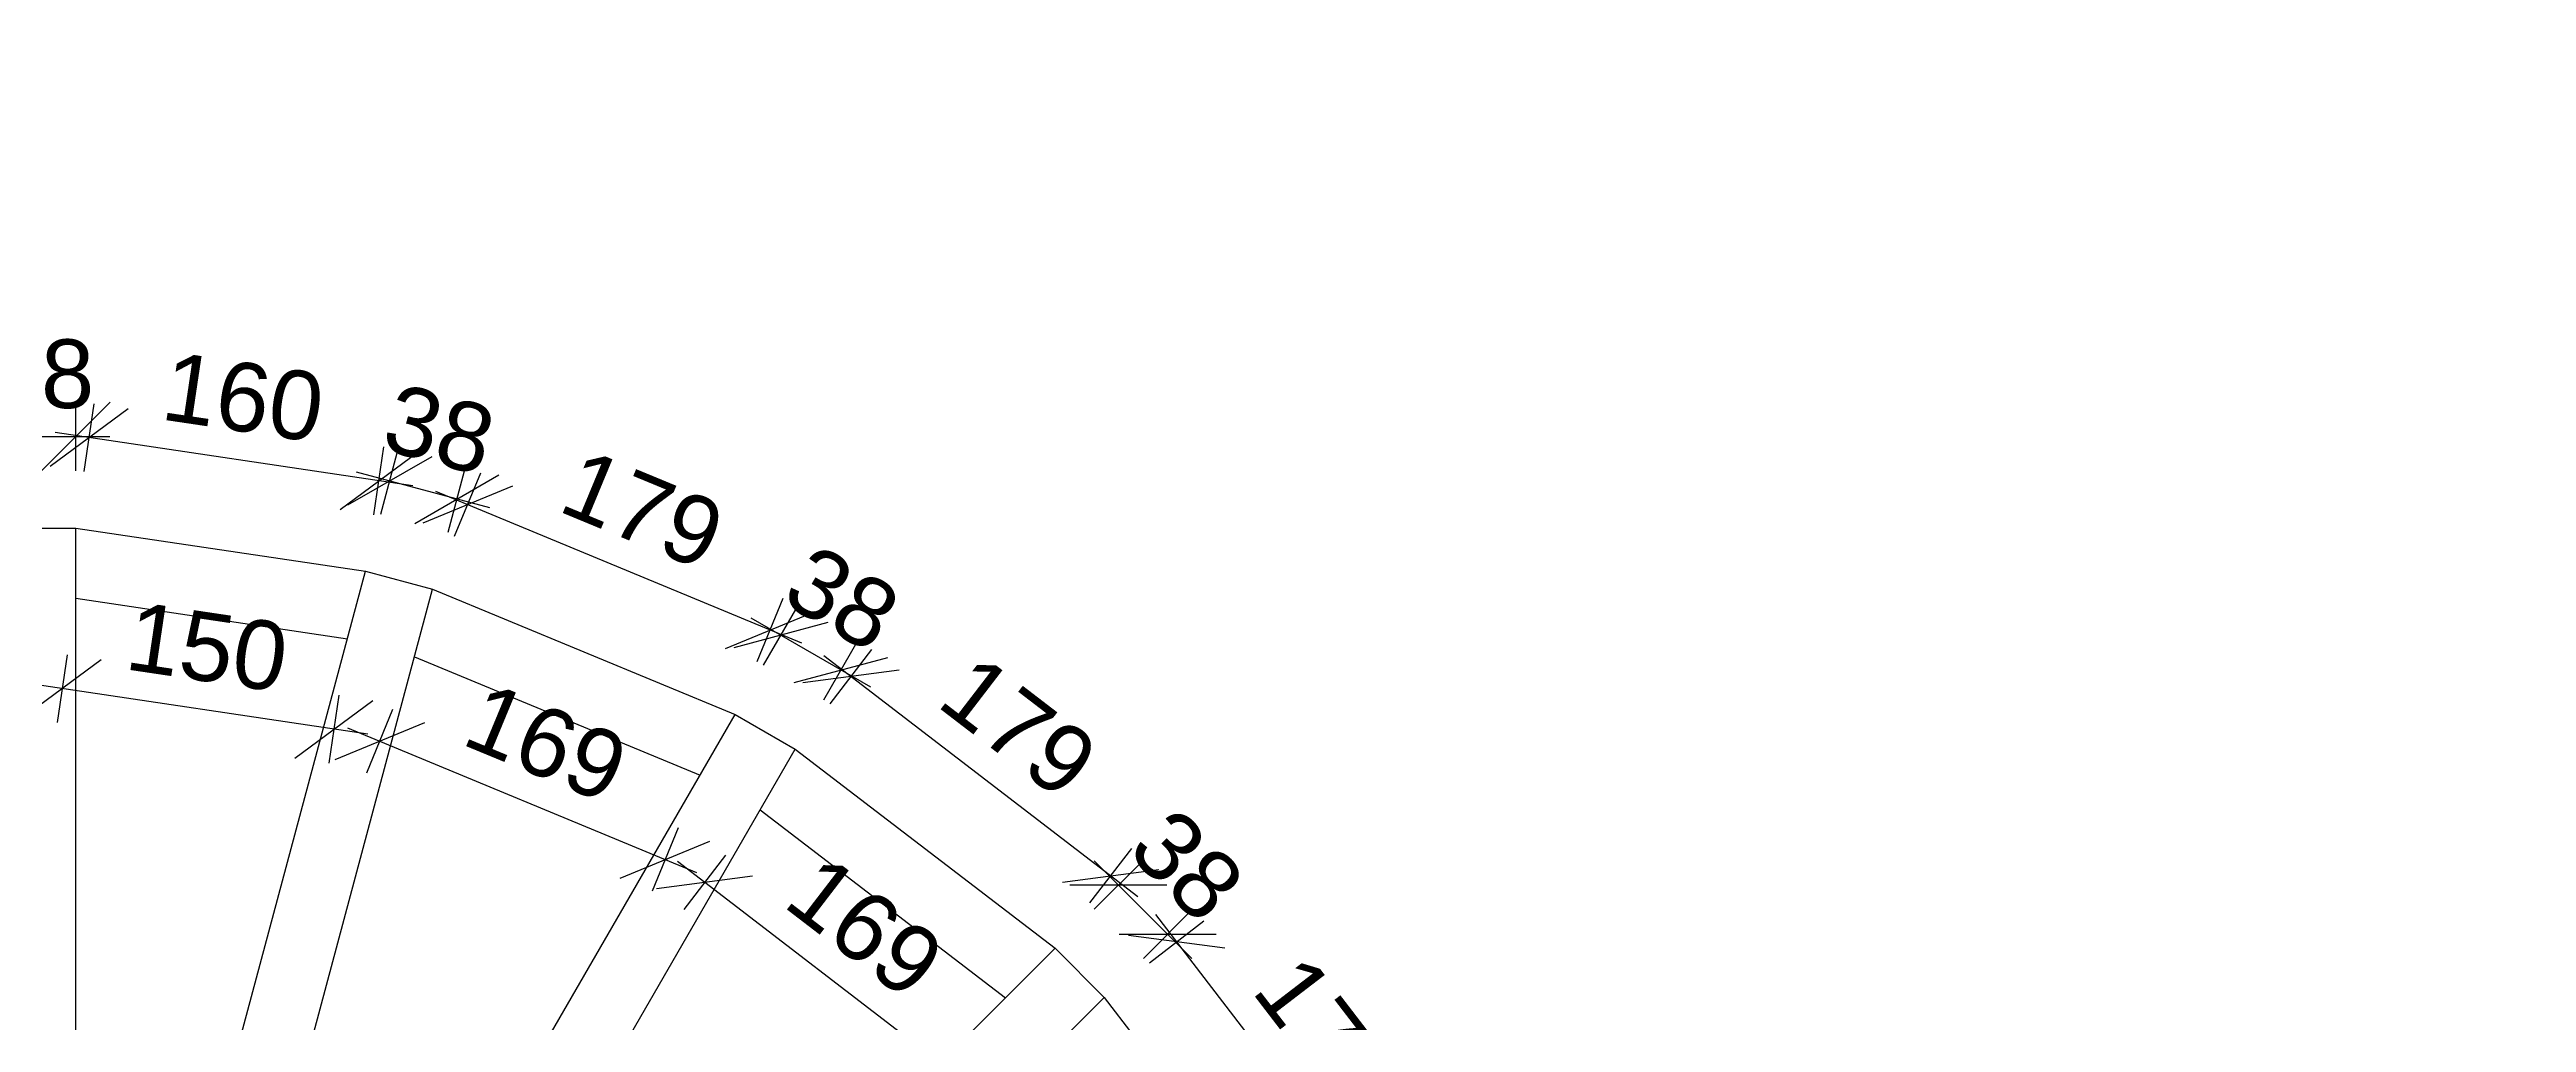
# Model space of a CAD drawing. Header units: millimetres. Extents: x -96270 to 80902, y -48795 to -34727.
# Drawn here: x 61398 to 62752, y -37191 to -36659 of the extents above; entities that cross this region are included whole.
import ezdxf
from ezdxf import colors
from ezdxf.entities.mleader import LeaderData, LeaderLine
from ezdxf.math import Vec2, Vec3

# ---------------------------------------------------------------- set-up
doc = ezdxf.new("R2010")
doc.units = ezdxf.units.MM
doc.layers.get('0').update_dxf_attribs({"lineweight": 25})
doc.layers.add('Mållinje (Afsætning af mål)', color=4, linetype='Continuous', lineweight=9)
doc.layers.add('Tyk fuldstregslinje (Optegning)', color=7, linetype='Continuous', lineweight=30)
doc.styles.add('Annotative', font='arial.ttf')
doc.dimstyles.new('Annotative', dxfattribs={"dimscale": 0, "dimtxt": 2.5, "dimasz": 2.5, "dimexe": 1.25, "dimexo": 1, "dimgap": 1, "dimtad": 1, "dimdec": 0, "dimzin": 0, "dimtxsty": 'Annotative', "dimblk": 'OBLIQUE', "dimcen": 1, "dimdle": 1.25, "dimadec": 0, "dimazin": 0, "dimtfac": 1, "dimtdec": 0, "dimtofl": 0, "dimtmove": 0, "dimatfit": 3, "dimfxl": 1.25, "dimfxlon": 1, "dimtolj": 1, "dimtzin": 0, "dimarcsym": 0})

# ---------------------------------------------------------------- blocks, each defined once
blk = doc.blocks.new('_Oblique')
at = {"color": 0, "linetype": 'ByBlock', "lineweight": -2}
blk.add_line((-0.5, -0.5), (0.5, 0.5), dxfattribs=at)
blk = doc.blocks.new('*D606')
at = {"layer": 'Defpoints', "color": 0, "transparency": 16777216}
for p in [(62014.1, -37147.1), (61974.5, -37177.5), (62083.4, -37319.5)]:
    blk.add_point(p, dxfattribs=at)
at = {"layer": 'Mållinje (Afsætning af mål)', "color": 0, "lineweight": -2, "transparency": 16777216}
for p, q in [((61999.3, -37158.5), (62029, -37135.6)), ((62134.5, -37303.9), (62002.7, -37132.2)), ((62108.2, -37300.4), (62137.9, -37277.6))]:
    blk.add_line(p, q, dxfattribs=at)
at = {"layer": 'Mållinje (Afsætning af mål)', "color": 0, "lineweight": -2, "transparency": 16777216, "xscale": 37.5, "yscale": 37.5, "zscale": 37.5}
for p, rotation in [((62014.1, -37147.1), 127.5000000000003), ((62123.1, -37289), 307.5000000000003)]:
    blk.add_blockref('_Oblique', p, dxfattribs=dict(at, rotation=rotation))
at = {"layer": 'Mållinje (Afsætning af mål)', "color": 0, "transparency": 16777216, "insert": (62095.7, -37197.3), "char_height": 37.5, "attachment_point": 5, "rotation": 307.5, "style": 'Annotative'}
blk.add_mtext('\\A1;179', dxfattribs=at)
blk = doc.blocks.new('*D605')
at = {"layer": 'Defpoints', "color": 0, "transparency": 16777216}
for p in [(61982.2, -37116), (61947.6, -37150.6), (61974.5, -37177.5)]:
    blk.add_point(p, dxfattribs=at)
at = {"layer": 'Mållinje (Afsætning af mål)', "color": 0, "lineweight": -2, "transparency": 16777216}
for p, q in [((61969, -37129.2), (61995.5, -37102.7)), ((62022.4, -37156.1), (61969, -37102.7)), ((61995.9, -37156.1), (62022.4, -37129.6))]:
    blk.add_line(p, q, dxfattribs=at)
at = {"layer": 'Mållinje (Afsætning af mål)', "color": 0, "lineweight": -2, "transparency": 16777216, "xscale": 37.5, "yscale": 37.5, "zscale": 37.5}
for p, rotation in [((61982.2, -37116), 135), ((62009.1, -37142.9), 315)]:
    blk.add_blockref('_Oblique', p, dxfattribs=dict(at, rotation=rotation))
at = {"layer": 'Mållinje (Afsætning af mål)', "color": 0, "transparency": 16777216, "insert": (62019.8, -37105.3), "char_height": 37.5, "attachment_point": 5, "rotation": 315, "style": 'Annotative'}
blk.add_mtext('\\A1;38', dxfattribs=at)
blk = doc.blocks.new('*D604')
at = {"layer": 'Defpoints', "color": 0, "transparency": 16777216}
for p in [(61836.1, -37002), (61805.6, -37041.7), (61947.6, -37150.6)]:
    blk.add_point(p, dxfattribs=at)
at = {"layer": 'Mållinje (Afsætning af mål)', "color": 0, "lineweight": -2, "transparency": 16777216}
for p, q in [((61824.7, -37016.9), (61847.5, -36987.2)), ((61992.9, -37122.4), (61821.2, -36990.6)), ((61966.6, -37125.8), (61989.5, -37096.1))]:
    blk.add_line(p, q, dxfattribs=at)
at = {"layer": 'Mållinje (Afsætning af mål)', "color": 0, "lineweight": -2, "transparency": 16777216, "xscale": 37.5, "yscale": 37.5, "zscale": 37.5}
for p, rotation in [((61836.1, -37002), 142.4999999999983), ((61978, -37111), 322.4999999999983)]:
    blk.add_blockref('_Oblique', p, dxfattribs=dict(at, rotation=rotation))
at = {"layer": 'Mållinje (Afsætning af mål)', "color": 0, "transparency": 16777216, "insert": (61927.8, -37029.4), "char_height": 37.5, "attachment_point": 5, "rotation": 322.5, "style": 'Annotative'}
blk.add_mtext('\\A1;179', dxfattribs=at)
blk = doc.blocks.new('*D603')
at = {"layer": 'Defpoints', "color": 0, "transparency": 16777216}
for p in [(61797.7, -36979.4), (61772.7, -37022.7), (61805.6, -37041.7)]:
    blk.add_point(p, dxfattribs=at)
at = {"layer": 'Mållinje (Afsætning af mål)', "color": 0, "lineweight": -2, "transparency": 16777216}
for p, q in [((61846.9, -37007.8), (61781.5, -36970)), ((61788.3, -36995.7), (61807.1, -36963.2)), ((61821.3, -37014.7), (61840, -36982.2))]:
    blk.add_line(p, q, dxfattribs=at)
at = {"layer": 'Mållinje (Afsætning af mål)', "color": 0, "lineweight": -2, "transparency": 16777216, "xscale": 37.5, "yscale": 37.5, "zscale": 37.5}
for p, rotation in [((61797.7, -36979.4), 149.9999999999994), ((61830.6, -36998.4), 329.9999999999994)]:
    blk.add_blockref('_Oblique', p, dxfattribs=dict(at, rotation=rotation))
at = {"layer": 'Mållinje (Afsætning af mål)', "color": 0, "transparency": 16777216, "insert": (61831.3, -36959.3), "char_height": 37.5, "attachment_point": 5, "rotation": 330, "style": 'Annotative'}
blk.add_mtext('\\A1;38', dxfattribs=at)
blk = doc.blocks.new('*D602')
at = {"layer": 'Defpoints', "color": 0, "transparency": 16777216}
for p in [(61583.9, -36895.1), (61570.7, -36944.4), (61607.4, -36954.2)]:
    blk.add_point(p, dxfattribs=at)
at = {"layer": 'Mållinje (Afsætning af mål)', "color": 0, "lineweight": -2, "transparency": 16777216}
for p, q in [((61579, -36913.2), (61588.8, -36877)), ((61638.7, -36909.8), (61565.8, -36890.3)), ((61615.8, -36923.1), (61625.5, -36886.8))]:
    blk.add_line(p, q, dxfattribs=at)
at = {"layer": 'Mållinje (Afsætning af mål)', "color": 0, "lineweight": -2, "transparency": 16777216, "xscale": 37.5, "yscale": 37.5, "zscale": 37.5}
for p, rotation in [((61583.9, -36895.1), 164.9999999999935), ((61620.6, -36905), 344.9999999999935)]:
    blk.add_blockref('_Oblique', p, dxfattribs=dict(at, rotation=rotation))
at = {"layer": 'Mållinje (Afsætning af mål)', "color": 0, "transparency": 16777216, "insert": (61611.1, -36867), "char_height": 37.5, "attachment_point": 5, "rotation": 345, "style": 'Annotative'}
blk.add_mtext('\\A1;38', dxfattribs=at)
blk = doc.blocks.new('*D601')
at = {"layer": 'Defpoints', "color": 0, "transparency": 16777216}
for p in [(61626.5, -36908), (61607.4, -36954.2), (61772.7, -37022.7)]:
    blk.add_point(p, dxfattribs=at)
at = {"layer": 'Mållinje (Afsætning af mål)', "color": 0, "lineweight": -2, "transparency": 16777216}
for p, q in [((61619.4, -36925.3), (61633.7, -36890.7)), ((61809.2, -36983.7), (61609.2, -36900.9)), ((61784.7, -36993.8), (61799, -36959.2))]:
    blk.add_line(p, q, dxfattribs=at)
at = {"layer": 'Mållinje (Afsætning af mål)', "color": 0, "lineweight": -2, "transparency": 16777216, "xscale": 37.5, "yscale": 37.5, "zscale": 37.5}
for p, rotation in [((61626.5, -36908), 157.5), ((61791.9, -36976.5), 337.4999999999999)]:
    blk.add_blockref('_Oblique', p, dxfattribs=dict(at, rotation=rotation))
at = {"layer": 'Mållinje (Afsætning af mål)', "color": 0, "transparency": 16777216, "insert": (61722.3, -36910.7), "char_height": 37.5, "attachment_point": 5, "rotation": 337.5, "style": 'Annotative'}
blk.add_mtext('\\A1;179', dxfattribs=at)
blk = doc.blocks.new('*D600')
at = {"layer": 'Defpoints', "color": 0, "transparency": 16777216}
for p in [(61419.7, -36871.4), (61412.3, -36920.8), (61570.7, -36944.4)]:
    blk.add_point(p, dxfattribs=at)
at = {"layer": 'Mållinje (Afsætning af mål)', "color": 0, "lineweight": -2, "transparency": 16777216}
for p, q in [((61416.9, -36889.9), (61422.4, -36852.8)), ((61596.6, -36897.7), (61401.1, -36868.6)), ((61575.3, -36913.5), (61580.8, -36876.4))]:
    blk.add_line(p, q, dxfattribs=at)
at = {"layer": 'Mållinje (Afsætning af mål)', "color": 0, "lineweight": -2, "transparency": 16777216, "xscale": 37.5, "yscale": 37.5, "zscale": 37.5}
for p, rotation in [((61419.7, -36871.4), 171.5355879358983), ((61578.1, -36894.9), 351.5355879358983)]:
    blk.add_blockref('_Oblique', p, dxfattribs=dict(at, rotation=rotation))
at = {"layer": 'Mållinje (Afsætning af mål)', "color": 0, "transparency": 16777216, "insert": (61503.9, -36849.4), "char_height": 37.5, "attachment_point": 5, "rotation": 351.5356, "style": 'Annotative'}
blk.add_mtext('\\A1;160', dxfattribs=at)
blk = doc.blocks.new('*D599')
at = {"layer": 'Defpoints', "color": 0, "transparency": 16777216}
for p in [(61412.3, -36870.8), (61374.3, -36920.8), (61412.3, -36920.8)]:
    blk.add_point(p, dxfattribs=at)
at = {"layer": 'Mållinje (Afsætning af mål)', "color": 0, "lineweight": -2, "transparency": 16777216}
for p, q in [((61374.3, -36889.6), (61374.3, -36852.1)), ((61412.3, -36889.6), (61412.3, -36852.1)), ((61355.5, -36870.8), (61431, -36870.8))]:
    blk.add_line(p, q, dxfattribs=at)
at = {"layer": 'Mållinje (Afsætning af mål)', "color": 0, "lineweight": -2, "transparency": 16777216, "xscale": 37.5, "yscale": 37.5, "zscale": 37.5, "rotation": 180}
blk.add_blockref('_Oblique', (61374.3, -36870.8), dxfattribs=at)
at = {"layer": 'Mållinje (Afsætning af mål)', "color": 0, "lineweight": -2, "transparency": 16777216, "xscale": 37.5, "yscale": 37.5, "zscale": 37.5}
blk.add_blockref('_Oblique', (61412.3, -36870.8), dxfattribs=at)
at = {"layer": 'Mållinje (Afsætning af mål)', "color": 0, "transparency": 16777216, "insert": (61393.3, -36836.7), "char_height": 37.5, "attachment_point": 5, "style": 'Annotative'}
blk.add_mtext('\\A1;38', dxfattribs=at)
blk = doc.blocks.new('*D583')
at = {"layer": 'Defpoints', "color": 0, "transparency": 16777216}
for p in [(61786.5, -37074.9), (61756, -37114.6), (61920.5, -37177.7)]:
    blk.add_point(p, dxfattribs=at)
at = {"layer": 'Mållinje (Afsætning af mål)', "color": 0, "lineweight": -2, "transparency": 16777216}
for p, q in [((61904.9, -37228.8), (61741.2, -37103.1)), ((61767.4, -37099.7), (61744.6, -37129.4)), ((61901.5, -37202.5), (61878.6, -37232.3))]:
    blk.add_line(p, q, dxfattribs=at)
at = {"layer": 'Mållinje (Afsætning af mål)', "color": 0, "lineweight": -2, "transparency": 16777216, "xscale": 37.5, "yscale": 37.5, "zscale": 37.5}
for p, rotation in [((61756, -37114.6), 142.500000000001), ((61890.1, -37217.4), 322.500000000001)]:
    blk.add_blockref('_Oblique', p, dxfattribs=dict(at, rotation=rotation))
at = {"layer": 'Mållinje (Afsætning af mål)', "color": 0, "transparency": 16777216, "insert": (61843.8, -37138.9), "char_height": 37.5, "attachment_point": 5, "rotation": 322.5, "style": 'Annotative'}
blk.add_mtext('\\A1;169', dxfattribs=at)
blk = doc.blocks.new('*D582')
at = {"layer": 'Defpoints', "color": 0, "transparency": 16777216}
for p in [(61597.5, -36991.2), (61578.4, -37037.4), (61753.6, -37055.9)]:
    blk.add_point(p, dxfattribs=at)
at = {"layer": 'Mållinje (Afsætning af mål)', "color": 0, "lineweight": -2, "transparency": 16777216}
for p, q in [((61585.5, -37020.1), (61571.2, -37054.8)), ((61751.8, -37109.3), (61561, -37030.3)), ((61741.6, -37084.8), (61727.3, -37119.4))]:
    blk.add_line(p, q, dxfattribs=at)
at = {"layer": 'Mållinje (Afsætning af mål)', "color": 0, "lineweight": -2, "transparency": 16777216, "xscale": 37.5, "yscale": 37.5, "zscale": 37.5}
for p, rotation in [((61578.4, -37037.4), 157.5000000000042), ((61734.4, -37102.1), 337.5000000000042)]:
    blk.add_blockref('_Oblique', p, dxfattribs=dict(at, rotation=rotation))
at = {"layer": 'Mållinje (Afsætning af mål)', "color": 0, "transparency": 16777216, "insert": (61669.5, -37038.2), "char_height": 37.5, "attachment_point": 5, "rotation": 337.5, "style": 'Annotative'}
blk.add_mtext('\\A1;169', dxfattribs=at)
blk = doc.blocks.new('*D581')
at = {"layer": 'Defpoints', "color": 0, "transparency": 16777216}
for p in [(61412.3, -36959.2), (61560.8, -36981.3), (61404.9, -37008.7)]:
    blk.add_point(p, dxfattribs=at)
at = {"layer": 'Mållinje (Afsætning af mål)', "color": 0, "lineweight": -2, "transparency": 16777216}
for p, q in [((61407.7, -36990.1), (61402.2, -37027.2)), ((61572, -37033.5), (61386.4, -37005.9)), ((61556.2, -37012.2), (61550.7, -37049.3))]:
    blk.add_line(p, q, dxfattribs=at)
at = {"layer": 'Mållinje (Afsætning af mål)', "color": 0, "lineweight": -2, "transparency": 16777216, "xscale": 37.5, "yscale": 37.5, "zscale": 37.5}
for p, rotation in [((61404.9, -37008.7), 171.5355879358977), ((61553.4, -37030.8), 351.5355879358977)]:
    blk.add_blockref('_Oblique', p, dxfattribs=dict(at, rotation=rotation))
at = {"layer": 'Mållinje (Afsætning af mål)', "color": 0, "transparency": 16777216, "insert": (61484.2, -36986), "char_height": 37.5, "attachment_point": 5, "rotation": 351.5356, "style": 'Annotative'}
blk.add_mtext('\\A1;150', dxfattribs=at)

msp = doc.modelspace()

# ---------------------------------------------------------------- linework, layer by layer
at = {"layer": 'Tyk fuldstregslinje (Optegning)'}
for p, q in [((61374.3, -36920.8), (61412.3, -36920.8)), ((61412.3, -37524), (61412.3, -36920.8)), ((61412.3, -36920.8), (61570.7, -36944.4)), ((61415.3, -37524.5), (61570.7, -36944.4)), ((61570.7, -36944.4), (61607.4, -36954.2)), ((61412.3, -36959.2), (61560.8, -36981.3)), ((61452, -37534.3), (61607.4, -36954.2)), ((61607.4, -36954.2), (61772.7, -37022.7)), ((61597.5, -36991.2), (61753.6, -37055.9)), ((61472.4, -37542.8), (61772.7, -37022.7)), ((61772.7, -37022.7), (61805.6, -37041.7)), ((61505.4, -37561.8), (61805.6, -37041.7)), ((61805.6, -37041.7), (61947.6, -37150.6)), ((61786.5, -37074.9), (61920.5, -37177.7)), ((61522.9, -37575.3), (61947.6, -37150.6)), ((61947.6, -37150.6), (61974.5, -37177.5)), ((61549.8, -37602.2), (61974.5, -37177.5)), ((61974.5, -37177.5), (62083.4, -37319.5))]:
    msp.add_line(p, q, dxfattribs=at)

# ---------------------------------------------------------------- dimensions: what is measured, and where the dimension line sits
at = {"layer": 'Mållinje (Afsætning af mål)'}
for base, p1, p2, angle, picture, middle in [((61412.3, -36870.8), (61374.3, -36920.8), (61412.3, -36920.8), 0, '*D599', (61393.3, -36870.8)), ((61583.9, -36895.1), (61607.4, -36954.2), (61570.7, -36944.4), 165, '*D602', (61602.3, -36900)), ((61797.7, -36979.4), (61805.6, -37041.7), (61772.7, -37022.7), 150, '*D603', (61814.2, -36988.9)), ((61982.2, -37116), (61974.5, -37177.5), (61947.6, -37150.6), 135, '*D605', (61995.7, -37129.4))]:
    dim = msp.add_linear_dim(base=base, p1=p1, p2=p2, angle=angle, dimstyle='Annotative', dxfattribs=at)
    dim.commit()
    dim.dimension.update_dxf_attribs({"geometry": picture, "text_midpoint": middle, "dimtype": 161})
for p1, p2, distance, picture, middle in [((61570.7, -36944.4), (61412.3, -36920.8), -50, '*D600', (61503.9, -36849.4)), ((61772.7, -37022.7), (61607.4, -36954.2), -50, '*D601', (61722.3, -36910.7)), ((61560.8, -36981.3), (61412.3, -36959.2), 50, '*D581', (61484.2, -36986)), ((61947.6, -37150.6), (61805.6, -37041.7), -50, '*D604', (61927.8, -37029.4)), ((61753.6, -37055.9), (61597.5, -36991.2), 50, '*D582', (61669.5, -37038.2)), ((61920.5, -37177.7), (61786.5, -37074.9), 50, '*D583', (61843.8, -37138.9)), ((62083.4, -37319.5), (61974.5, -37177.5), -50, '*D606', (62095.7, -37197.3))]:
    dim = msp.add_aligned_dim(p1=p1, p2=p2, distance=distance, dimstyle='Annotative', dxfattribs=at)
    dim.commit()
    dim.dimension.update_dxf_attribs({"geometry": picture, "text_midpoint": middle})

# ---------------------------------------------------------------- leaders
at = {"layer": 'Mållinje (Afsætning af mål)', "ltscale": 50}
ml = msp.add_multileader_mtext('Standard', dxfattribs=at)
ml.set_content('SPOT 6', color=256)
ml.set_leader_properties()
ml.build(insert=Vec2(0, 0))
ml.multileader.update_dxf_attribs({"text_right_attachment_type": 6, "dogleg_length": 0.36, "arrow_head_size": 200, "scale": 50})
ctx = ml.context
ctx.base_point, ctx.scale, ctx.char_height, ctx.arrow_head_size, ctx.landing_gap_size, ctx.plane_origin = Vec3(4278, -36762.1), 50, 200, 200, 100, Vec3(4009.2, -37061.1)
ctx.right_attachment = 6
notes = []
notes.append((ctx, [(0, (1, 1, 0), (4260, -36762.1), (1, 0), 18, [(0, [(4009.2, -37061.1)], 0, [])])]))
ctx.mtext.insert, ctx.mtext.width, ctx.mtext.flow_direction = Vec3(4378, -36662.1), 1473.722, 5
for ctx, leaders in notes:
    for number, flags, end, landing, length, lines in leaders:
        leader = LeaderData()
        leader.index, (leader.has_last_leader_line, leader.has_dogleg_vector, leader.attachment_direction) = number, flags
        leader.last_leader_point, leader.dogleg_vector, leader.dogleg_length = Vec3(end), Vec3(landing), length
        for number, points, colour, breaks in lines:
            line = LeaderLine()
            line.index, line.vertices, line.color, line.breaks = number, Vec3.list(points), colors.encode_raw_color(colour), breaks
            leader.lines.append(line)
        ctx.leaders.append(leader)

doc.saveas('drawing.dxf')
